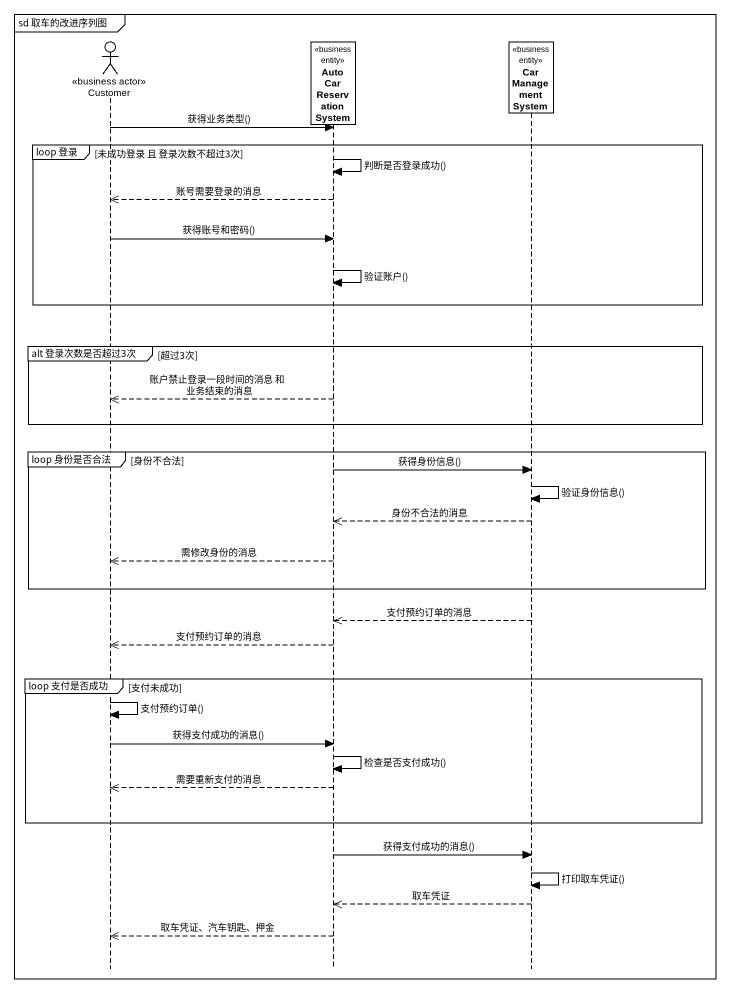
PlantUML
@startuml
mainframe sd 取车的改进序列图
hide footbox
actor Customer <<business actor>>
participant AutoCarReservationSystem <<business entity>>
participant CarManagementSystem <<business entity>>

Customer -> AutoCarReservationSystem : 获得业务类型()
group loop 登录 [未成功登录 且 登录次数不超过3次]
  AutoCarReservationSystem -> AutoCarReservationSystem : 判断是否登录成功()
  AutoCarReservationSystem -->> Customer : 账号需要登录的消息
  Customer -> AutoCarReservationSystem : 获得账号和密码()
  AutoCarReservationSystem -> AutoCarReservationSystem : 验证账户()
end
group alt 登录次数是否超过3次 [超过3次]
  AutoCarReservationSystem -->> Customer : 账户禁止登录一段时间的消息 和 业务结束的消息
end
group loop 身份是否合法 [身份不合法]
  AutoCarReservationSystem -> CarManagementSystem : 获得身份信息()
  CarManagementSystem -> CarManagementSystem : 验证身份信息()
  CarManagementSystem -->> AutoCarReservationSystem : 身份不合法的消息
  AutoCarReservationSystem -->> Customer : 需修改身份的消息
end
CarManagementSystem -->> AutoCarReservationSystem : 支付预约订单的消息
AutoCarReservationSystem -->> Customer : 支付预约订单的消息
group loop 支付是否成功 [支付未成功]
  Customer -> Customer : 支付预约订单()
  Customer -> AutoCarReservationSystem : 获得支付成功的消息()
  AutoCarReservationSystem -> AutoCarReservationSystem : 检查是否支付成功()
  AutoCarReservationSystem -->> Customer : 需要重新支付的消息
end
AutoCarReservationSystem -> CarManagementSystem : 获得支付成功的消息()
CarManagementSystem -> CarManagementSystem : 打印取车凭证()
CarManagementSystem -->> AutoCarReservationSystem : 取车凭证
AutoCarReservationSystem -->> Customer : 取车凭证、汽车钥匙、押金
@enduml
